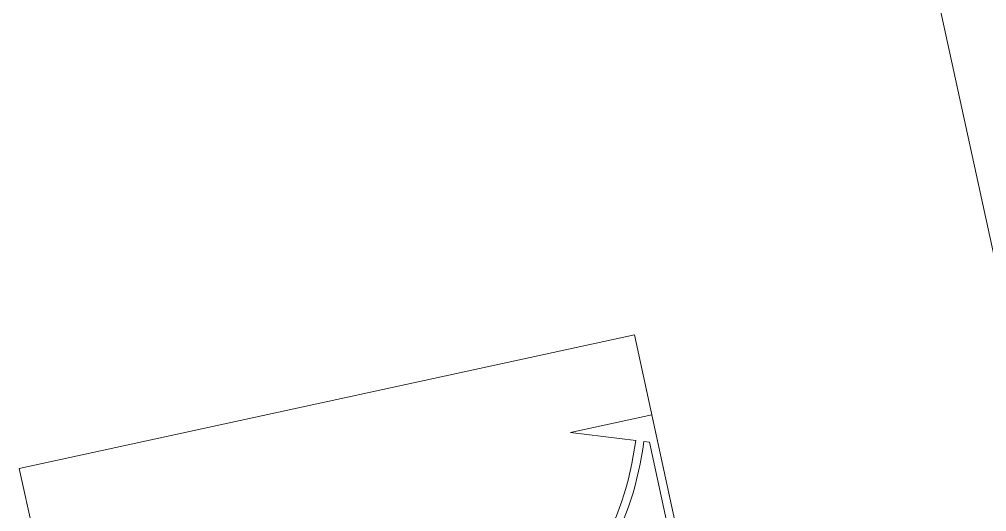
# Model space of a CAD drawing. Header units: millimetres. Extents: x -395 to 1008, y 9 to 692.
# Drawn here: x -332.74 to -315.02, y 41.88 to 50.91 of the extents above; entities that cross this region are included whole.
import ezdxf

# ---------------------------------------------------------------- set-up
doc = ezdxf.new("R2010")
doc.units = ezdxf.units.MM
doc.header["$LTSCALE"] = 0.1
doc.header["$MEASUREMENT"] = 0
doc.layers.add('.10 ultra fina', color=240, linetype='Continuous', lineweight=5)

# ---------------------------------------------------------------- blocks, each defined once
blk = doc.blocks.new('etwew')
at = {"layer": '.10 ultra fina', "color": 240, "lineweight": 5}
for p, q in [((379.549, 100.978), (369.114, 148.966)), ((360.463, 102.764), (371.73, 105.213)), ((371.73, 105.213), (373.62, 96.521)), ((372.049, 103.748), (370.561, 103.424)), ((373.62, 96.521), (372.049, 103.748)), ((370.561, 103.424), (371.752, 103.274)), ((372.005, 103.242), (371.901, 103.255)), ((373.456, 96.57), (372.005, 103.242)), ((362.353, 94.071), (360.463, 102.764))]:
    blk.add_line(p, q, dxfattribs=at)
for radius, start in [(5.7, 329.8745), (5.85, 331.3438)]:
    blk.add_arc((366.097, 103.989), radius, start, 352.7963, dxfattribs=at)

msp = doc.modelspace()

# ---------------------------------------------------------------- block references
at = {"layer": '.10 ultra fina', "color": 240, "lineweight": 5}
msp.add_blockref('etwew', (-693.2, -60.087), dxfattribs=at)

doc.saveas('drawing.dxf')
